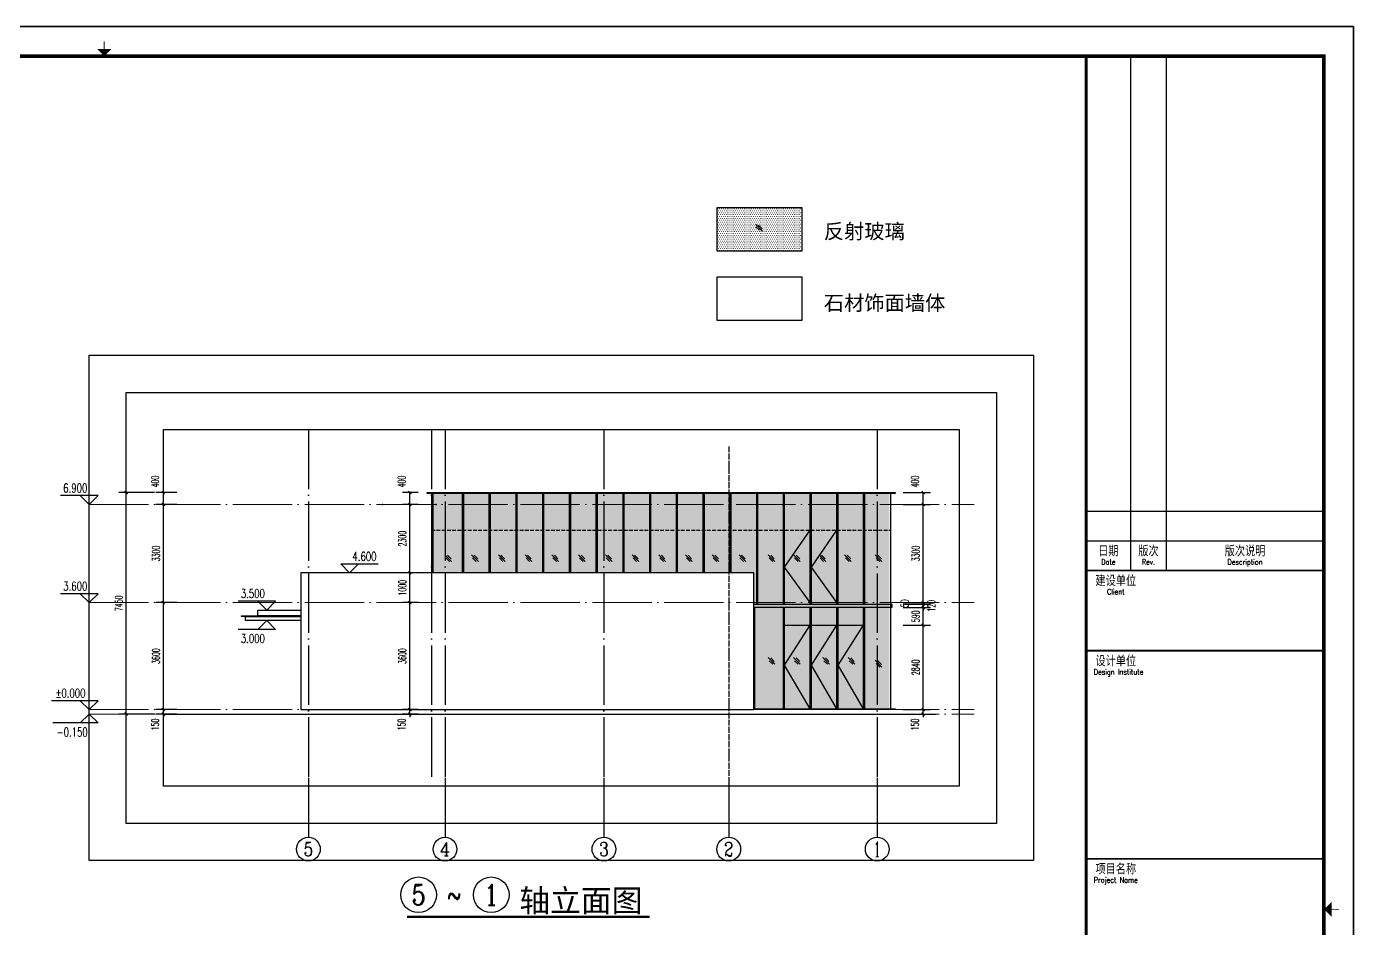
# Model space of a CAD drawing. Header units: millimetres. Extents: x -13830 to 215738, y -24143 to 193994.
# Drawn here: x 120081 to 164748, y 94012 to 124357 of the extents above; entities that cross this region are included whole.
import ezdxf
from ezdxf.enums import TextEntityAlignment as Align

# ---------------------------------------------------------------- set-up
doc = ezdxf.new("R2010")
doc.units = ezdxf.units.MM
doc.header["$LTSCALE"] = 100
for name, pattern in [('CENTER2', [28.575, 19.05, -3.175, 3.175, -3.175]), ('DASH', [0.35, 0.25, -0.1]), ('DOTE', [2.42, 2, -0.2, 0.02, -0.2])]:
    doc.linetypes.add(name, pattern=pattern)
doc.layers.get('0').update_dxf_attribs({"linetype": 'CONTINUOUS'})
doc.layers.get('DEFPOINTS').update_dxf_attribs({"linetype": 'CONTINUOUS'})
doc.layers.add('A-_ANOTGRID_E-', color=8, linetype='CENTER2', lineweight=5)
for name, color, linetype in [('AXIS', 3, 'CONTINUOUS'), ('AXIS_TEXT', 7, 'CONTINUOUS'), ('DIM_ELEV', 3, 'CONTINUOUS'), ('DIM_SYMB', 3, 'CONTINUOUS'), ('DOTE', 8, 'CONTINUOUS'), ('MCST Elevation 1S$0$A-_WIND----_E-', 4, 'CONTINUOUS'), ('MCST Elevation 1S$0$D-METAL', 74, 'CONTINUOUS'), ('MCST Elevation 3W$0$A-_WIND----_E-', 4, 'CONTINUOUS'), ('MCST Elevation 3W$0$D-METAL', 74, 'CONTINUOUS'), ('MCST ELevations 1S$0$A-_WIND----_E-', 4, 'CONTINUOUS'), ('PUB_DIM', 3, 'CONTINUOUS'), ('PUB_TEXT', 7, 'CONTINUOUS'), ('TK HAHA', 1, 'CONTINUOUS'), ('WINDOW', 4, 'CONTINUOUS'), ('图框', 7, 'CONTINUOUS'), ('建筑控制线文字', 7, 'CONTINUOUS')]:
    doc.layers.add(name, color=color, linetype=linetype)
doc.layers.add('MCST Elevation 1S$0$A-_FNSH----_H-', color=7, linetype='Continuous', lineweight=13, true_color=0x007d00, plot=False)
doc.layers.add('MCST Elevation 3W$0$A-_FNSH----_H-', color=7, linetype='Continuous', lineweight=13, true_color=0x007d00, plot=False)
doc.styles.add('_TCH_AXIS', font='COMPLEX', dxfattribs={"bigfont": 'GBCBIG'})
doc.styles.add('_TCH_DIM', font='SIMPLEX', dxfattribs={"bigfont": 'GBCBIG'})
doc.styles.add('COMPLEX', font='COMPLEX')
doc.styles.add('DIM_FONT_T3', font='SIMPLEX', dxfattribs={"width": 0.494118, "bigfont": 'GBCBIG'})
doc.styles.add('TKZ2_tjkts.shx', font='tjromant.shx', dxfattribs={"bigfont": 'tjkts.shx'})
doc.styles.add('建筑控制线文字', font='simhei.ttf')
doc.styles.add('黑体', font='')
doc.styles.get('黑体').set_extended_font_data('SimSun')
doc.dimstyles.new('_TCH_ARCH&&100', dxfattribs={"dimtxt": 255, "dimasz": 100, "dimexe": 250, "dimexo": 300, "dimgap": 122.5, "dimtad": 1, "dimdec": 0, "dimzin": 0, "dimdsep": 46, "dimtxsty": 'DIM_FONT_T3', "dimblk": 'ARCHTICK', "dimcen": 0.09, "dimclrt": 7, "dimazin": 0, "dimtfac": 1, "dimtdec": 0, "dimtix": 1, "dimtmove": 2, "dimatfit": 3, "dimldrblk": 'ARCHTICK', "dimfxl": 1, "dimtolj": 1, "dimtzin": 0, "dimarcsym": 0})

# ---------------------------------------------------------------- blocks, each defined once
blk = doc.blocks.new('TJAD_TK_A1')
for p, q in [((1266.38, 940.45), (1266.38, 767.45)), ((1278.38, 940.45), (1278.38, 767.45)), ((1251.38, 777.45), (1263.38, 777.45)), ((1251.38, 777.45), (1331.38, 777.45)), ((1251.38, 767.45), (1331.38, 767.45))]:
    blk.add_line(p, q)
for points, const_width in [([(1251.38, 940.45), (1251.38, 366.45)], 1), ([(1251.38, 767.45), (1331.38, 767.45)], 0.6)]:
    blk.add_lwpolyline(points, dxfattribs=dict(const_width=const_width))
at = {"layer": '图框'}
for p, q in [((1341.38, 950.45), (500.38, 950.45)), ((1341.38, 356.45), (1341.38, 950.45)), ((1251.38, 787.45), (1331.38, 787.45))]:
    blk.add_line(p, q, dxfattribs=at)
for points, const_width in [([(920.88, 942.95), (920.88, 945.45)], 0.3), ([(1251.38, 740.45), (1331.38, 740.45)], 0.6), ([(1251.38, 670.45), (1331.38, 670.45)], 0.6), ([(1333.99, 653.45), (1336.49, 653.45)], 0.3)]:
    blk.add_lwpolyline(points, dxfattribs=dict(at, const_width=const_width))
at = {"layer": '图框', "const_width": 1.2}
blk.add_lwpolyline([(1331.38, 940.45), (525.38, 940.45), (525.38, 366.45), (1331.38, 366.45)], close=True, dxfattribs=at)
at = {"layer": '图框'}
for points in [[(918.38, 942.95), (923.38, 942.95), (920.88, 940.45)], [(1333.99, 650.95), (1333.99, 655.95), (1331.49, 653.45)]]:
    blk.add_solid(points, dxfattribs=at)
at = {"style": 'TKZ2_tjkts.shx'}
for s, p in [('日期', (1258.88, 774)), ('版次', (1272.38, 774)), ('版次说明', (1304.88, 774)), ('建设单位', (1261.38, 764)), ('设计单位', (1261.38, 737)), ('项目名称', (1261.38, 667))]:
    blk.add_text(s, height=3.6, dxfattribs=at).set_placement(p, align=Align.MIDDLE_CENTER)
at = {"style": 'TKZ2_tjkts.shx', "width": 0.8}
for s, p in [('Date', (1258.88, 770.3)), ('Rev.', (1272.38, 770.3)), ('Description', (1304.88, 770.3)), ('Client', (1261.38, 760.3)), ('Design Institute', (1262.31, 733.3)), ('Project Name', (1261.38, 663.3))]:
    blk.add_text(s, height=1.8, dxfattribs=at).set_placement(p, align=Align.MIDDLE_CENTER)
blk = doc.blocks.new('180703-expo')
at = {"layer": '图框'}
blk.add_blockref('TJAD_TK_A1', (-500.38, -356.45), dxfattribs=at)
blk = doc.blocks.new('MCST Elevation 1S$0$reflective')
at = {"layer": 'MCST Elevation 1S$0$A-_WIND----_E-', "color": 8, "ltscale": 0.5}
for p, q in [((942925, 649561), (942700, 649786)), ((942852, 649560), (942732, 649680)), ((942905, 649650), (942785, 649770))]:
    blk.add_line(p, q, dxfattribs=at)
blk = doc.blocks.new('MCST Elevation 3W$0$reflective')
at = {"layer": 'MCST Elevation 3W$0$A-_WIND----_E-', "color": 8, "ltscale": 0.5}
for p, q in [((942925, 649561), (942700, 649786)), ((942852, 649560), (942732, 649680)), ((942905, 649650), (942785, 649770))]:
    blk.add_line(p, q, dxfattribs=at)
blk = doc.blocks.new('_ArchTick')
at = {"color": 0, "linetype": 'ByBlock', "const_width": 0.4}
blk.add_lwpolyline([(-0.5, -0.5), (0.5, 0.5)], dxfattribs=at)
blk = doc.blocks.new('*D686')
at = {"layer": 'DEFPOINTS', "color": 0, "transparency": 16777216}
for p in [(149286, 101376), (149286, 101226), (150264, 101376)]:
    blk.add_point(p, dxfattribs=at)
at = {"layer": 'PUB_DIM', "color": 0, "lineweight": -2, "transparency": 16777216}
for p, q in [((150264, 101376), (150264, 101476)), ((149586, 101376), (150514, 101376)), ((149586, 101226), (150514, 101226)), ((150264, 101226), (150264, 101376)), ((150264, 101226), (150264, 101126))]:
    blk.add_line(p, q, dxfattribs=at)
at = {"layer": 'PUB_DIM', "color": 0, "lineweight": -2, "transparency": 16777216, "xscale": 100, "yscale": 100, "zscale": 100}
for p, rotation in [((150264, 101376), 270), ((150264, 101226), 90)]:
    blk.add_blockref('_ArchTick', p, dxfattribs=dict(at, rotation=rotation))
at = {"layer": 'PUB_DIM', "color": 7, "transparency": 16777216, "insert": (149989, 100876), "char_height": 255, "attachment_point": 5, "rotation": 90, "style": 'DIM_FONT_T3'}
blk.add_mtext('\\A1;150', dxfattribs=at)
blk = doc.blocks.new('*D687')
at = {"layer": 'DEFPOINTS', "color": 0, "transparency": 16777216}
for p in [(149286, 104216), (150264, 104216), (149286, 101376)]:
    blk.add_point(p, dxfattribs=at)
at = {"layer": 'PUB_DIM', "color": 0, "lineweight": -2, "transparency": 16777216}
for p, q in [((149586, 104216), (150514, 104216)), ((150264, 101376), (150264, 104216)), ((149586, 101376), (150514, 101376))]:
    blk.add_line(p, q, dxfattribs=at)
at = {"layer": 'PUB_DIM', "color": 0, "lineweight": -2, "transparency": 16777216, "xscale": 100, "yscale": 100, "zscale": 100}
for p, rotation in [((150264, 104216), 90), ((150264, 101376), 270)]:
    blk.add_blockref('_ArchTick', p, dxfattribs=dict(at, rotation=rotation))
at = {"layer": 'PUB_DIM', "color": 7, "transparency": 16777216, "insert": (150014, 102796), "char_height": 255, "attachment_point": 5, "rotation": 90, "style": 'DIM_FONT_T3'}
blk.add_mtext('\\A1;2840', dxfattribs=at)
blk = doc.blocks.new('*D688')
at = {"layer": 'DEFPOINTS', "color": 0, "transparency": 16777216}
for p in [(149286, 104806), (150264, 104806), (149286, 104216)]:
    blk.add_point(p, dxfattribs=at)
at = {"layer": 'PUB_DIM', "color": 0, "lineweight": -2, "transparency": 16777216}
for p, q in [((149586, 104806), (150514, 104806)), ((150264, 104216), (150264, 104806)), ((149586, 104216), (150514, 104216))]:
    blk.add_line(p, q, dxfattribs=at)
at = {"layer": 'PUB_DIM', "color": 0, "lineweight": -2, "transparency": 16777216, "xscale": 100, "yscale": 100, "zscale": 100}
for p, rotation in [((150264, 104806), 90), ((150264, 104216), 270)]:
    blk.add_blockref('_ArchTick', p, dxfattribs=dict(at, rotation=rotation))
at = {"layer": 'PUB_DIM', "color": 7, "transparency": 16777216, "insert": (150014, 104511), "char_height": 255, "attachment_point": 5, "rotation": 90, "style": 'DIM_FONT_T3'}
blk.add_mtext('\\A1;590', dxfattribs=at)
blk = doc.blocks.new('*D689')
at = {"layer": 'DEFPOINTS', "color": 0, "transparency": 16777216}
for p in [(149286, 104926), (149286, 104806), (150264, 104926)]:
    blk.add_point(p, dxfattribs=at)
at = {"layer": 'PUB_DIM', "color": 0, "lineweight": -2, "transparency": 16777216}
for p, q in [((150264, 104926), (150264, 105026)), ((149586, 104926), (150514, 104926)), ((149586, 104806), (150514, 104806)), ((150264, 104806), (150264, 104926)), ((150264, 104806), (150264, 104706))]:
    blk.add_line(p, q, dxfattribs=at)
at = {"layer": 'PUB_DIM', "color": 0, "lineweight": -2, "transparency": 16777216, "xscale": 100, "yscale": 100, "zscale": 100}
for p, rotation in [((150264, 104926), 270), ((150264, 104806), 90)]:
    blk.add_blockref('_ArchTick', p, dxfattribs=dict(at, rotation=rotation))
at = {"layer": 'PUB_DIM', "color": 7, "transparency": 16777216, "insert": (150539, 104866), "char_height": 255, "attachment_point": 5, "rotation": 90, "style": 'DIM_FONT_T3'}
blk.add_mtext('\\A1;120', dxfattribs=at)
blk = doc.blocks.new('*D690')
at = {"layer": 'DEFPOINTS', "color": 0, "transparency": 16777216}
for p in [(149286, 104976), (150264, 104976), (149286, 104926)]:
    blk.add_point(p, dxfattribs=at)
at = {"layer": 'PUB_DIM', "color": 0, "lineweight": -2, "transparency": 16777216}
for p, q in [((149586, 104976), (150514, 104976)), ((150264, 104976), (150264, 105076)), ((150264, 104926), (150264, 104976)), ((149586, 104926), (150514, 104926)), ((150264, 104926), (150264, 104826))]:
    blk.add_line(p, q, dxfattribs=at)
at = {"layer": 'PUB_DIM', "color": 0, "lineweight": -2, "transparency": 16777216, "xscale": 100, "yscale": 100, "zscale": 100}
for p, rotation in [((150264, 104976), 270), ((150264, 104926), 90)]:
    blk.add_blockref('_ArchTick', p, dxfattribs=dict(at, rotation=rotation))
at = {"layer": 'PUB_DIM', "color": 7, "transparency": 16777216, "insert": (149639, 104951), "char_height": 255, "attachment_point": 5, "rotation": 90, "style": 'DIM_FONT_T3'}
blk.add_mtext('\\A1;50', dxfattribs=at)
blk = doc.blocks.new('*D691')
at = {"layer": 'DEFPOINTS', "color": 0, "transparency": 16777216}
for p in [(149286, 108276), (150264, 108276), (149286, 104976)]:
    blk.add_point(p, dxfattribs=at)
at = {"layer": 'PUB_DIM', "color": 0, "lineweight": -2, "transparency": 16777216}
for p, q in [((149586, 108276), (150514, 108276)), ((150264, 104976), (150264, 108276)), ((149586, 104976), (150514, 104976))]:
    blk.add_line(p, q, dxfattribs=at)
at = {"layer": 'PUB_DIM', "color": 0, "lineweight": -2, "transparency": 16777216, "xscale": 100, "yscale": 100, "zscale": 100}
for p, rotation in [((150264, 108276), 90), ((150264, 104976), 270)]:
    blk.add_blockref('_ArchTick', p, dxfattribs=dict(at, rotation=rotation))
at = {"layer": 'PUB_DIM', "color": 7, "transparency": 16777216, "insert": (150014, 106626), "char_height": 255, "attachment_point": 5, "rotation": 90, "style": 'DIM_FONT_T3'}
blk.add_mtext('\\A1;3300', dxfattribs=at)
blk = doc.blocks.new('*D692')
at = {"layer": 'DEFPOINTS', "color": 0, "transparency": 16777216}
for p in [(149286, 108676), (150264, 108676), (149286, 108276)]:
    blk.add_point(p, dxfattribs=at)
at = {"layer": 'PUB_DIM', "color": 0, "lineweight": -2, "transparency": 16777216}
for p, q in [((149586, 108676), (150514, 108676)), ((150264, 108276), (150264, 108676)), ((149586, 108276), (150514, 108276))]:
    blk.add_line(p, q, dxfattribs=at)
at = {"layer": 'PUB_DIM', "color": 0, "lineweight": -2, "transparency": 16777216, "xscale": 100, "yscale": 100, "zscale": 100}
for p, rotation in [((150264, 108676), 90), ((150264, 108276), 270)]:
    blk.add_blockref('_ArchTick', p, dxfattribs=dict(at, rotation=rotation))
at = {"layer": 'PUB_DIM', "color": 7, "transparency": 16777216, "insert": (149989, 109046), "char_height": 255, "attachment_point": 5, "rotation": 90, "style": 'DIM_FONT_T3'}
blk.add_mtext('\\A1;400', dxfattribs=at)
blk = doc.blocks.new('*D693')
at = {"layer": 'DEFPOINTS', "color": 0, "transparency": 16777216}
for p in [(132983, 108676), (133568, 108676), (133568, 108276)]:
    blk.add_point(p, dxfattribs=at)
at = {"layer": 'PUB_DIM', "color": 0, "lineweight": -2, "transparency": 16777216}
for p, q in [((133268, 108676), (132733, 108676)), ((132983, 108276), (132983, 108676)), ((133268, 108276), (132733, 108276))]:
    blk.add_line(p, q, dxfattribs=at)
at = {"layer": 'PUB_DIM', "color": 0, "lineweight": -2, "transparency": 16777216, "xscale": 100, "yscale": 100, "zscale": 100}
for p, rotation in [((132983, 108676), 90), ((132983, 108276), 270)]:
    blk.add_blockref('_ArchTick', p, dxfattribs=dict(at, rotation=rotation))
at = {"layer": 'PUB_DIM', "color": 7, "transparency": 16777216, "insert": (132708, 109046), "char_height": 255, "attachment_point": 5, "rotation": 90, "style": 'DIM_FONT_T3'}
blk.add_mtext('\\A1;400', dxfattribs=at)
blk = doc.blocks.new('*D694')
at = {"layer": 'DEFPOINTS', "color": 0, "transparency": 16777216}
for p in [(132983, 108276), (133568, 108276), (133568, 105976)]:
    blk.add_point(p, dxfattribs=at)
at = {"layer": 'PUB_DIM', "color": 0, "lineweight": -2, "transparency": 16777216}
for p, q in [((133268, 108276), (132733, 108276)), ((132983, 105976), (132983, 108276)), ((133268, 105976), (132733, 105976))]:
    blk.add_line(p, q, dxfattribs=at)
at = {"layer": 'PUB_DIM', "color": 0, "lineweight": -2, "transparency": 16777216, "xscale": 100, "yscale": 100, "zscale": 100}
for p, rotation in [((132983, 108276), 90), ((132983, 105976), 270)]:
    blk.add_blockref('_ArchTick', p, dxfattribs=dict(at, rotation=rotation))
at = {"layer": 'PUB_DIM', "color": 7, "transparency": 16777216, "insert": (132733, 107126), "char_height": 255, "attachment_point": 5, "rotation": 90, "style": 'DIM_FONT_T3'}
blk.add_mtext('\\A1;2300', dxfattribs=at)
blk = doc.blocks.new('*D695')
at = {"layer": 'DEFPOINTS', "color": 0, "transparency": 16777216}
for p in [(132983, 105976), (133568, 105976), (133568, 104976)]:
    blk.add_point(p, dxfattribs=at)
at = {"layer": 'PUB_DIM', "color": 0, "lineweight": -2, "transparency": 16777216}
for p, q in [((133268, 105976), (132733, 105976)), ((132983, 104976), (132983, 105976)), ((133268, 104976), (132733, 104976))]:
    blk.add_line(p, q, dxfattribs=at)
at = {"layer": 'PUB_DIM', "color": 0, "lineweight": -2, "transparency": 16777216, "xscale": 100, "yscale": 100, "zscale": 100}
for p, rotation in [((132983, 105976), 90), ((132983, 104976), 270)]:
    blk.add_blockref('_ArchTick', p, dxfattribs=dict(at, rotation=rotation))
at = {"layer": 'PUB_DIM', "color": 7, "transparency": 16777216, "insert": (132733, 105476), "char_height": 255, "attachment_point": 5, "rotation": 90, "style": 'DIM_FONT_T3'}
blk.add_mtext('\\A1;1000', dxfattribs=at)
blk = doc.blocks.new('*D696')
at = {"layer": 'DEFPOINTS', "color": 0, "transparency": 16777216}
for p in [(132983, 104976), (133568, 104976), (133568, 101376)]:
    blk.add_point(p, dxfattribs=at)
at = {"layer": 'PUB_DIM', "color": 0, "lineweight": -2, "transparency": 16777216}
for p, q in [((133268, 104976), (132733, 104976)), ((132983, 101376), (132983, 104976)), ((133268, 101376), (132733, 101376))]:
    blk.add_line(p, q, dxfattribs=at)
at = {"layer": 'PUB_DIM', "color": 0, "lineweight": -2, "transparency": 16777216, "xscale": 100, "yscale": 100, "zscale": 100}
for p, rotation in [((132983, 104976), 90), ((132983, 101376), 270)]:
    blk.add_blockref('_ArchTick', p, dxfattribs=dict(at, rotation=rotation))
at = {"layer": 'PUB_DIM', "color": 7, "transparency": 16777216, "insert": (132733, 103176), "char_height": 255, "attachment_point": 5, "rotation": 90, "style": 'DIM_FONT_T3'}
blk.add_mtext('\\A1;3600', dxfattribs=at)
blk = doc.blocks.new('*D697')
at = {"layer": 'DEFPOINTS', "color": 0, "transparency": 16777216}
for p in [(132983, 101376), (133568, 101376), (133568, 101226)]:
    blk.add_point(p, dxfattribs=at)
at = {"layer": 'PUB_DIM', "color": 0, "lineweight": -2, "transparency": 16777216}
for p, q in [((132983, 101376), (132983, 101476)), ((133268, 101376), (132733, 101376)), ((133268, 101226), (132733, 101226)), ((132983, 101226), (132983, 101376)), ((132983, 101226), (132983, 101126))]:
    blk.add_line(p, q, dxfattribs=at)
at = {"layer": 'PUB_DIM', "color": 0, "lineweight": -2, "transparency": 16777216, "xscale": 100, "yscale": 100, "zscale": 100}
for p, rotation in [((132983, 101376), 270), ((132983, 101226), 90)]:
    blk.add_blockref('_ArchTick', p, dxfattribs=dict(at, rotation=rotation))
at = {"layer": 'PUB_DIM', "color": 7, "transparency": 16777216, "insert": (132708, 100876), "char_height": 255, "attachment_point": 5, "rotation": 90, "style": 'DIM_FONT_T3'}
blk.add_mtext('\\A1;150', dxfattribs=at)
blk = doc.blocks.new('*D698')
at = {"layer": 'DEFPOINTS', "color": 0, "transparency": 16777216}
for p in [(123437, 108676), (124687, 108676), (124687, 101226)]:
    blk.add_point(p, dxfattribs=at)
at = {"layer": 'PUB_DIM', "color": 0, "lineweight": -2, "transparency": 16777216}
for p, q in [((124387, 108676), (123187, 108676)), ((123437, 101226), (123437, 108676)), ((124387, 101226), (123187, 101226))]:
    blk.add_line(p, q, dxfattribs=at)
at = {"layer": 'PUB_DIM', "color": 0, "lineweight": -2, "transparency": 16777216, "xscale": 100, "yscale": 100, "zscale": 100}
for p, rotation in [((123437, 108676), 90), ((123437, 101226), 270)]:
    blk.add_blockref('_ArchTick', p, dxfattribs=dict(at, rotation=rotation))
at = {"layer": 'PUB_DIM', "color": 7, "transparency": 16777216, "insert": (123187, 104951), "char_height": 255, "attachment_point": 5, "rotation": 90, "style": 'DIM_FONT_T3'}
blk.add_mtext('\\A1;7450', dxfattribs=at)
blk = doc.blocks.new('*D699')
at = {"layer": 'DEFPOINTS', "color": 0, "transparency": 16777216}
for p in [(124687, 101376), (125436, 101376), (125436, 101226)]:
    blk.add_point(p, dxfattribs=at)
at = {"layer": 'PUB_DIM', "color": 0, "lineweight": -2, "transparency": 16777216}
for p, q in [((124687, 101376), (124687, 101476)), ((125136, 101376), (124437, 101376)), ((125136, 101226), (124437, 101226)), ((124687, 101226), (124687, 101376)), ((124687, 101226), (124687, 101126))]:
    blk.add_line(p, q, dxfattribs=at)
at = {"layer": 'PUB_DIM', "color": 0, "lineweight": -2, "transparency": 16777216, "xscale": 100, "yscale": 100, "zscale": 100}
for p, rotation in [((124687, 101376), 270), ((124687, 101226), 90)]:
    blk.add_blockref('_ArchTick', p, dxfattribs=dict(at, rotation=rotation))
at = {"layer": 'PUB_DIM', "color": 7, "transparency": 16777216, "insert": (124412, 100876), "char_height": 255, "attachment_point": 5, "rotation": 90, "style": 'DIM_FONT_T3'}
blk.add_mtext('\\A1;150', dxfattribs=at)
blk = doc.blocks.new('*D700')
at = {"layer": 'DEFPOINTS', "color": 0, "transparency": 16777216}
for p in [(124687, 104976), (125436, 104976), (125436, 101376)]:
    blk.add_point(p, dxfattribs=at)
at = {"layer": 'PUB_DIM', "color": 0, "lineweight": -2, "transparency": 16777216}
for p, q in [((125136, 104976), (124437, 104976)), ((124687, 101376), (124687, 104976)), ((125136, 101376), (124437, 101376))]:
    blk.add_line(p, q, dxfattribs=at)
at = {"layer": 'PUB_DIM', "color": 0, "lineweight": -2, "transparency": 16777216, "xscale": 100, "yscale": 100, "zscale": 100}
for p, rotation in [((124687, 104976), 90), ((124687, 101376), 270)]:
    blk.add_blockref('_ArchTick', p, dxfattribs=dict(at, rotation=rotation))
at = {"layer": 'PUB_DIM', "color": 7, "transparency": 16777216, "insert": (124437, 103176), "char_height": 255, "attachment_point": 5, "rotation": 90, "style": 'DIM_FONT_T3'}
blk.add_mtext('\\A1;3600', dxfattribs=at)
blk = doc.blocks.new('*D701')
at = {"layer": 'DEFPOINTS', "color": 0, "transparency": 16777216}
for p in [(124687, 108276), (125436, 108276), (125436, 104976)]:
    blk.add_point(p, dxfattribs=at)
at = {"layer": 'PUB_DIM', "color": 0, "lineweight": -2, "transparency": 16777216}
for p, q in [((125136, 108276), (124437, 108276)), ((124687, 104976), (124687, 108276)), ((125136, 104976), (124437, 104976))]:
    blk.add_line(p, q, dxfattribs=at)
at = {"layer": 'PUB_DIM', "color": 0, "lineweight": -2, "transparency": 16777216, "xscale": 100, "yscale": 100, "zscale": 100}
for p, rotation in [((124687, 108276), 90), ((124687, 104976), 270)]:
    blk.add_blockref('_ArchTick', p, dxfattribs=dict(at, rotation=rotation))
at = {"layer": 'PUB_DIM', "color": 7, "transparency": 16777216, "insert": (124437, 106626), "char_height": 255, "attachment_point": 5, "rotation": 90, "style": 'DIM_FONT_T3'}
blk.add_mtext('\\A1;3300', dxfattribs=at)
blk = doc.blocks.new('*D702')
at = {"layer": 'DEFPOINTS', "color": 0, "transparency": 16777216}
for p in [(124687, 108676), (125436, 108676), (125436, 108276)]:
    blk.add_point(p, dxfattribs=at)
at = {"layer": 'PUB_DIM', "color": 0, "lineweight": -2, "transparency": 16777216}
for p, q in [((125136, 108676), (124437, 108676)), ((124687, 108276), (124687, 108676)), ((125136, 108276), (124437, 108276))]:
    blk.add_line(p, q, dxfattribs=at)
at = {"layer": 'PUB_DIM', "color": 0, "lineweight": -2, "transparency": 16777216, "xscale": 100, "yscale": 100, "zscale": 100}
for p, rotation in [((124687, 108676), 90), ((124687, 108276), 270)]:
    blk.add_blockref('_ArchTick', p, dxfattribs=dict(at, rotation=rotation))
at = {"layer": 'PUB_DIM', "color": 7, "transparency": 16777216, "insert": (124412, 109046), "char_height": 255, "attachment_point": 5, "rotation": 90, "style": 'DIM_FONT_T3'}
blk.add_mtext('\\A1;400', dxfattribs=at)
blk = doc.blocks.new('_AXISO')
blk.add_circle((0, 0), 0.5)
at = {"layer": 'AXIS_TEXT', "style": 'COMPLEX', "width": 1.041667}
blk.add_attdef('A', text='', height=0.56, dxfattribs=at).set_placement((-0.25, -0.28), (0.25, -0.28), align=Align.FIT)

msp = doc.modelspace()

# ---------------------------------------------------------------- hatches: boundary and pattern name
at = {"layer": 'MCST Elevation 1S$0$A-_FNSH----_H-'}
h = msp.add_hatch(dxfattribs=at)
h.set_pattern_fill('DOTS', color=251, scale=50, angle=270)
h.set_pattern_definition([(360, (250867.46, 280436.58), (39.6875, 79.375), [0, -79.375])])
h.paths.add_polyline_path([(149123.7, 108653.3), (149123.7, 101413.3), (144568.9, 101387.1), (144568.9, 105964.6), (133710.2, 105975.8), (133710.2, 108638.3)])
at = {"layer": 'MCST Elevation 3W$0$A-_FNSH----_H-'}
h = msp.add_hatch(dxfattribs=at)
h.set_pattern_fill('DOTS', color=251, scale=40, angle=360)
h.set_pattern_definition([(0, (142682.69, 68498.487), (31.75, 63.5), [0, -63.5])])
h.paths.add_polyline_path([(143330.7, 118274.5), (146178.7, 118274.5), (146178.7, 116802.5), (143330.7, 116802.5)])

# ---------------------------------------------------------------- linework, layer by layer
msp.add_line((124687.3, 101225.8), (150684.3, 101225.8))
at = {"layer": 'A-_ANOTGRID_E-', "linetype": 'DOTE', "ltscale": 10}
for p, q in [((122187.3, 108275.8), (151976.3, 108275.8)), ((122187.3, 104975.8), (151976.3, 104975.8)), ((122187.3, 101375.8), (151976.3, 101375.8)), ((122187.3, 101225.8), (151976.3, 101225.8))]:
    msp.add_line(p, q, dxfattribs=at)
at = {"layer": 'AXIS'}
for p, q in [((129568.2, 99082.5), (129568.2, 97082.5)), ((134168.2, 99082.5), (134168.2, 97082.5)), ((139518.2, 99082.5), (139518.2, 97082.5)), ((143718.2, 99082.5), (143718.2, 97082.5)), ((148718.2, 99082.5), (148718.2, 97082.5))]:
    msp.add_line(p, q, dxfattribs=at)
at = {"layer": 'AXIS', "linetype": 'Continuous'}
for centre in [(133277.8, 95143.8), (135724, 95143.8)]:
    msp.add_circle(centre, 600, dxfattribs=at)
at = {"layer": 'DEFPOINTS'}
for points in [[(122187.3, 113295.8), (153977.3, 113295.8), (153977.3, 96295.8), (122187.3, 96295.8)], [(123437.3, 112045.8), (152727.3, 112045.8), (152727.3, 97545.8), (123437.3, 97545.8)], [(124687.3, 110795.8), (151477.3, 110795.8), (151477.3, 98795.8), (124687.3, 98795.8)]]:
    msp.add_lwpolyline(points, close=True, dxfattribs=at)
at = {"layer": 'DIM_ELEV'}
for p, q in [((122487.3, 108575.8), (121221.3, 108575.8)), ((122187.3, 108275.8), (121887.3, 108575.8)), ((122187.3, 108275.8), (122487.3, 108575.8)), ((130956.2, 105975.8), (130656.2, 106275.8)), ((130656.2, 106275.8), (131922.2, 106275.8)), ((130956.2, 105975.8), (131256.2, 106275.8)), ((122487.3, 105275.8), (121221.3, 105275.8)), ((122187.3, 104975.8), (121887.3, 105275.8)), ((122187.3, 104975.8), (122487.3, 105275.8)), ((128466.1, 105025.8), (127200.1, 105025.8)), ((128166.1, 104725.8), (127866.1, 105025.8)), ((128166.1, 104725.8), (128466.1, 105025.8)), ((128466.1, 104075.8), (127200.1, 104075.8)), ((128166.1, 104375.8), (127866.1, 104075.8)), ((128166.1, 104375.8), (128466.1, 104075.8)), ((122487.3, 101675.8), (120922.3, 101675.8)), ((122187.3, 101375.8), (121887.3, 101675.8)), ((122187.3, 101375.8), (122487.3, 101675.8)), ((122187.3, 101225.8), (121887.3, 100925.8)), ((122187.3, 101225.8), (122487.3, 100925.8)), ((122487.3, 100925.8), (120968.3, 100925.8))]:
    msp.add_line(p, q, dxfattribs=at)
at = {"layer": 'DIM_SYMB', "linetype": 'Continuous', "const_width": 70}
msp.add_lwpolyline([(132889.8, 94402.4), (141056, 94402.4)], dxfattribs=at)
at = {"layer": 'DOTE', "linetype": 'DOTE', "ltscale": 10}
for p, q in [((129568.2, 110795.8), (129568.2, 99082.5)), ((133718.2, 110795.8), (133718.2, 99082.5)), ((134168.2, 110795.8), (134168.2, 99082.5)), ((139518.2, 110795.8), (139518.2, 99082.5)), ((148718.2, 110795.8), (148718.2, 99082.5))]:
    msp.add_line(p, q, dxfattribs=at)
at = {"layer": 'DOTE', "linetype": 'DOTE'}
msp.add_line((143718.2, 110232.5), (143718.2, 99082.5), dxfattribs=at)
at = {"layer": 'MCST Elevation 1S$0$A-_WIND----_E-'}
for p, q in [((133718.2, 108645.8), (133718.2, 105975.8)), ((133758.2, 108645.8), (133758.2, 105975.8)), ((134748.2, 108645.8), (134748.2, 105975.8)), ((134788.2, 108645.8), (134788.2, 105975.8)), ((135648.2, 108645.8), (135648.2, 105975.8)), ((135688.2, 108645.8), (135688.2, 105975.8)), ((136548.2, 108645.8), (136548.2, 105975.8)), ((136588.2, 108645.8), (136588.2, 105975.8)), ((137448.2, 108645.8), (137448.2, 105975.8)), ((137488.2, 108645.8), (137488.2, 105975.8)), ((138348.2, 108645.8), (138348.2, 105975.8)), ((138388.2, 108645.8), (138388.2, 105975.8)), ((139248.2, 108645.8), (139248.2, 105975.8)), ((139288.2, 108645.8), (139288.2, 105975.8)), ((140148.2, 108645.8), (140148.2, 105975.8)), ((140188.2, 108645.8), (140188.2, 105975.8)), ((141048.2, 108645.8), (141048.2, 105975.8)), ((141088.2, 108645.8), (141088.2, 105975.8)), ((141948.2, 108645.8), (141948.2, 105975.8)), ((141988.2, 108645.8), (141988.2, 105975.8)), ((142848.2, 108645.8), (142848.2, 105975.8)), ((142888.2, 108645.8), (142888.2, 105975.8)), ((143748.2, 108645.8), (143748.2, 105975.8)), ((143788.2, 108645.8), (143788.2, 105975.8)), ((144648.2, 108645.8), (144648.2, 104925.8)), ((144688.2, 108645.8), (144688.2, 104925.8)), ((145548.2, 108645.8), (145548.2, 104925.8)), ((145588.2, 108645.8), (145588.2, 104925.8)), ((146448.2, 108645.8), (146448.2, 104925.8)), ((146488.2, 108645.8), (146488.2, 104925.8)), ((147348.2, 108645.8), (147348.2, 104925.8)), ((147388.2, 108645.8), (147388.2, 104925.8)), ((148248.2, 108645.8), (148248.2, 104925.8)), ((148288.2, 108645.8), (148288.2, 104925.8)), ((149168.2, 108645.8), (149168.2, 101405.8)), ((144588.2, 104805.8), (144588.2, 101405.8)), ((145548.2, 104805.8), (145548.2, 101405.8)), ((145588.2, 104805.8), (145588.2, 101405.8)), ((146448.2, 104805.8), (146448.2, 101405.8)), ((146488.2, 104805.8), (146488.2, 101405.8)), ((147348.2, 104805.8), (147348.2, 101405.8)), ((147388.2, 104805.8), (147388.2, 101405.8)), ((148248.2, 104805.8), (148248.2, 101405.8)), ((148288.2, 104805.8), (148288.2, 101405.8)), ((145588.2, 104215.8), (148248.2, 104215.8))]:
    msp.add_line(p, q, dxfattribs=at)
for points in [[(146448.2, 107415.8), (145588.2, 106165.8), (146448.2, 104975.8)], [(147348.2, 107415.8), (146488.2, 106165.8), (147348.2, 104975.8)], [(146448.2, 104215.8), (145588.2, 102865.8), (146448.2, 101405.8)], [(147348.2, 104215.8), (146488.2, 102865.8), (147348.2, 101405.8)], [(148248.2, 104215.8), (147388.2, 102865.8), (148248.2, 101405.8)]]:
    msp.add_lwpolyline(points, dxfattribs=at)
at = {"layer": 'MCST Elevation 1S$0$D-METAL'}
for points in [[(149318.2, 108645.8), (133568.2, 108645.8), (133568.2, 108675.8), (149318.2, 108675.8)], [(144568.2, 101375.8), (144568.2, 105975.8), (129318.2, 105975.8), (129318.2, 101375.8)], [(127863.2, 104725.8), (129318.2, 104725.8), (129318.2, 104525.8), (127863.2, 104525.8)], [(149318.2, 101375.8), (144568.9, 101375.8), (144568.9, 101405.8), (149318.2, 101405.8)]]:
    msp.add_lwpolyline(points, close=True, dxfattribs=at)
for points in [[(129318.2, 104505.8), (127318.2, 104505.8), (127318.2, 104525.8), (129318.2, 104525.8)], [(129318.2, 104375.8), (127448.2, 104375.8), (127448.2, 104505.8), (129318.2, 104505.8)]]:
    msp.add_lwpolyline(points, dxfattribs=at)
at = {"layer": 'MCST Elevation 3W$0$D-METAL'}
msp.add_lwpolyline([(149204.7, 104805.8), (144568.9, 104805.8), (144568.9, 104925.8), (149204.7, 104925.8)], close=True, dxfattribs=at)
at = {"layer": 'MCST ELevations 1S$0$A-_WIND----_E-'}
for points in [[(143330.7, 118274.5), (146178.7, 118274.5), (146178.7, 116802.5), (143330.7, 116802.5)], [(143330.7, 115934.5), (146178.7, 115934.5), (146178.7, 114462.5), (143330.7, 114462.5)]]:
    msp.add_lwpolyline(points, close=True, dxfattribs=at)
at = {"layer": 'TK HAHA', "color": 1}
msp.add_lwpolyline([(80648.2, 124357.2), (164748.2, 124357.2), (164748.2, 64957.2), (80648.2, 64957.2)], close=True, dxfattribs=at)
at = {"layer": 'WINDOW', "linetype": 'DASH', "ltscale": 5}
msp.add_line((133710.2, 107415.8), (149168.2, 107415.8), dxfattribs=at)
at = {"layer": 'WINDOW'}
for p in [(132068.2, 108275.8), (132968.2, 108275.8), (133868.2, 108275.8), (134768.2, 108275.8), (135668.2, 108275.8), (136568.2, 108275.8), (137468.2, 108275.8), (138368.2, 108275.8), (139268.2, 108275.8), (140168.2, 108275.8), (141068.2, 108275.8), (141968.2, 108275.8), (142868.2, 108275.8), (143768.2, 108275.8), (144668.2, 108275.8), (145568.2, 108275.8), (146468.2, 108275.8), (147368.2, 108275.8), (148268.2, 108275.8)]:
    msp.add_point(p, dxfattribs=at)

# ---------------------------------------------------------------- block references
at = {"xscale": 100, "yscale": 100, "zscale": 100}
msp.add_blockref('180703-expo', (80648.2, 64957.2), dxfattribs=at)
at = {"xscale": -1, "rotation": 270}
msp.add_blockref('MCST Elevation 3W$0$reflective', (-504928.6, -825229.6), dxfattribs=at)
for p in [(-808534.8, -543203.3), (-807634.8, -543203.3), (-806734.8, -543203.3), (-805834.8, -543203.3), (-804934.8, -543203.3), (-804034.8, -543203.3), (-803134.8, -543203.3), (-802234.8, -543203.3), (-801334.8, -543203.3), (-800434.8, -543203.3), (-799534.8, -543203.3), (-798634.8, -543203.3), (-797654, -543203.3), (-796796.4, -543203.3), (-795938.8, -543203.3), (-795081.2, -543203.3), (-794048.7, -543203.3), (-797654, -546658.3), (-796796.4, -546658.3), (-795814, -546658.3), (-794960.3, -546658.3), (-794048.7, -546752.4)]:
    msp.add_blockref('MCST Elevation 1S$0$reflective', p)
at = {"layer": 'AXIS'}
ref = msp.add_blockref('_AXISO', (129568.2, 96682.5), dxfattribs=dict(at, xscale=800, yscale=800, zscale=800))
ref.add_attrib('A', '5', dxfattribs={"layer": 'AXIS_TEXT', "height": 465.9, "style": '_TCH_AXIS'}).set_placement((129412.9, 96449.5), (129723.5, 96449.5), align=Align.FIT)
ref = msp.add_blockref('_AXISO', (134168.2, 96682.5), dxfattribs=dict(at, xscale=800, yscale=800, zscale=800))
ref.add_attrib('A', '4', dxfattribs={"layer": 'AXIS_TEXT', "height": 445.4, "style": '_TCH_AXIS'}).set_placement((133998.5, 96459.8), (134337.9, 96459.8), align=Align.FIT)
ref = msp.add_blockref('_AXISO', (139518.2, 96682.5), dxfattribs=dict(at, xscale=800, yscale=800, zscale=800))
ref.add_attrib('A', '3', dxfattribs={"layer": 'AXIS_TEXT', "height": 465.9, "style": '_TCH_AXIS'}).set_placement((139362.9, 96449.5), (139673.5, 96449.5), align=Align.FIT)
ref = msp.add_blockref('_AXISO', (143718.2, 96682.5), dxfattribs=dict(at, xscale=800, yscale=800, zscale=800))
ref.add_attrib('A', '2', dxfattribs={"layer": 'AXIS_TEXT', "height": 465.9, "style": '_TCH_AXIS'}).set_placement((143562.9, 96449.5), (143873.5, 96449.5), align=Align.FIT)
ref = msp.add_blockref('_AXISO', (148718.2, 96682.5), dxfattribs=dict(at, xscale=800, yscale=800, zscale=800))
ref.add_attrib('A', '1', dxfattribs={"layer": 'AXIS_TEXT', "height": 514.7, "style": '_TCH_AXIS'}).set_placement((148607.9, 96425.1), (148828.5, 96425.1), align=Align.FIT)

# ---------------------------------------------------------------- texts
at = {"layer": 'AXIS_TEXT', "linetype": 'Continuous', "style": '_TCH_AXIS'}
msp.add_text('5', height=698.9, dxfattribs=at).set_placement((133044.9, 94794.3), (133510.8, 94794.3), align=Align.FIT)
for s, width, p, p2 in [('~', 0.777778, (134249.8, 94794.3), (134715.8, 94794.3)), ('1', 1.555556, (135491, 94794.3), (135956.9, 94794.3))]:
    msp.add_text(s, height=698.9, dxfattribs=dict(at, width=width)).set_placement(p, p2, align=Align.FIT)
at = {"layer": 'PUB_TEXT', "style": '_TCH_DIM', "width": 0.705882}
for s, p in [('6.900', (121317.3, 108680.8)), ('4.600', (131052.2, 106380.8)), ('3.600', (121317.3, 105380.8)), ('3.500', (127296.1, 105130.8)), ('3.000', (127296.1, 103620.8)), ('%%P0.000', (121057.3, 101780.8)), ('-0.150', (121097.3, 100470.8))]:
    msp.add_text(s, height=297.5, dxfattribs=at).set_placement(p)
at = {"layer": 'PUB_TEXT', "linetype": 'Continuous', "style": '黑体'}
msp.add_text('轴立面图', height=759.49, dxfattribs=at).set_placement((136670.4, 94567.5))
at = {"layer": '建筑控制线文字', "style": '建筑控制线文字'}
for s, p in [('反射玻璃', (146919.6, 117217)), ('石材饰面墙体', (146919.6, 114809))]:
    msp.add_text(s, height=500, dxfattribs=at).set_placement(p)

# ---------------------------------------------------------------- dimensions: what is measured, and where the dimension line sits
at = {"layer": 'PUB_DIM'}
for base, p1, p2, picture, middle in [((124687.3, 108675.8), (125435.7, 108275.8), (125435.7, 108675.8), '*D702', (124412.3, 109045.8)), ((132983.2, 108675.8), (133568.2, 108275.8), (133568.2, 108675.8), '*D693', (132708.2, 109045.8)), ((150264.1, 108675.8), (149286.5, 108275.8), (149286.5, 108675.8), '*D692', (149989.1, 109045.8)), ((150264.1, 104925.8), (149286.5, 104805.8), (149286.5, 104925.8), '*D689', (150539.1, 104865.8)), ((150264.1, 104975.8), (149286.5, 104925.8), (149286.5, 104975.8), '*D690', (149639.1, 104950.8)), ((124687.3, 101375.8), (125435.7, 101225.8), (125435.7, 101375.8), '*D699', (124412.3, 100875.8)), ((132983.2, 101375.8), (133568.2, 101225.8), (133568.2, 101375.8), '*D697', (132708.2, 100875.8)), ((150264.1, 101375.8), (149286.5, 101225.8), (149286.5, 101375.8), '*D686', (149989.1, 100875.8))]:
    dim = msp.add_linear_dim(base=base, p1=p1, p2=p2, angle=90, dimstyle='_TCH_ARCH&&100', dxfattribs=at)
    dim.commit()
    dim.dimension.update_dxf_attribs({"geometry": picture, "text_midpoint": middle, "dimtype": 129})
for p1, p2, distance, picture, middle in [((124687.3, 101225.8), (124687.3, 108675.8), 1250, '*D698', (123187.3, 104950.8)), ((125435.7, 104975.8), (125435.7, 108275.8), 748.4, '*D701', (124437.3, 106625.8)), ((133568.2, 105975.8), (133568.2, 108275.8), 585, '*D694', (132733.2, 107125.8)), ((149286.5, 104975.8), (149286.5, 108275.8), -977.6, '*D691', (150014.1, 106625.8)), ((133568.2, 104975.8), (133568.2, 105975.8), 585, '*D695', (132733.2, 105475.8)), ((125435.7, 101375.8), (125435.7, 104975.8), 748.4, '*D700', (124437.3, 103175.8)), ((133568.2, 101375.8), (133568.2, 104975.8), 585, '*D696', (132733.2, 103175.8)), ((149286.5, 104215.8), (149286.5, 104805.8), -977.6, '*D688', (150014.1, 104510.8)), ((149286.5, 101375.8), (149286.5, 104215.8), -977.6, '*D687', (150014.1, 102795.8))]:
    dim = msp.add_aligned_dim(p1=p1, p2=p2, distance=distance, dimstyle='_TCH_ARCH&&100', dxfattribs=at)
    dim.commit()
    dim.dimension.update_dxf_attribs({"geometry": picture, "text_midpoint": middle})

doc.saveas('drawing.dxf')
